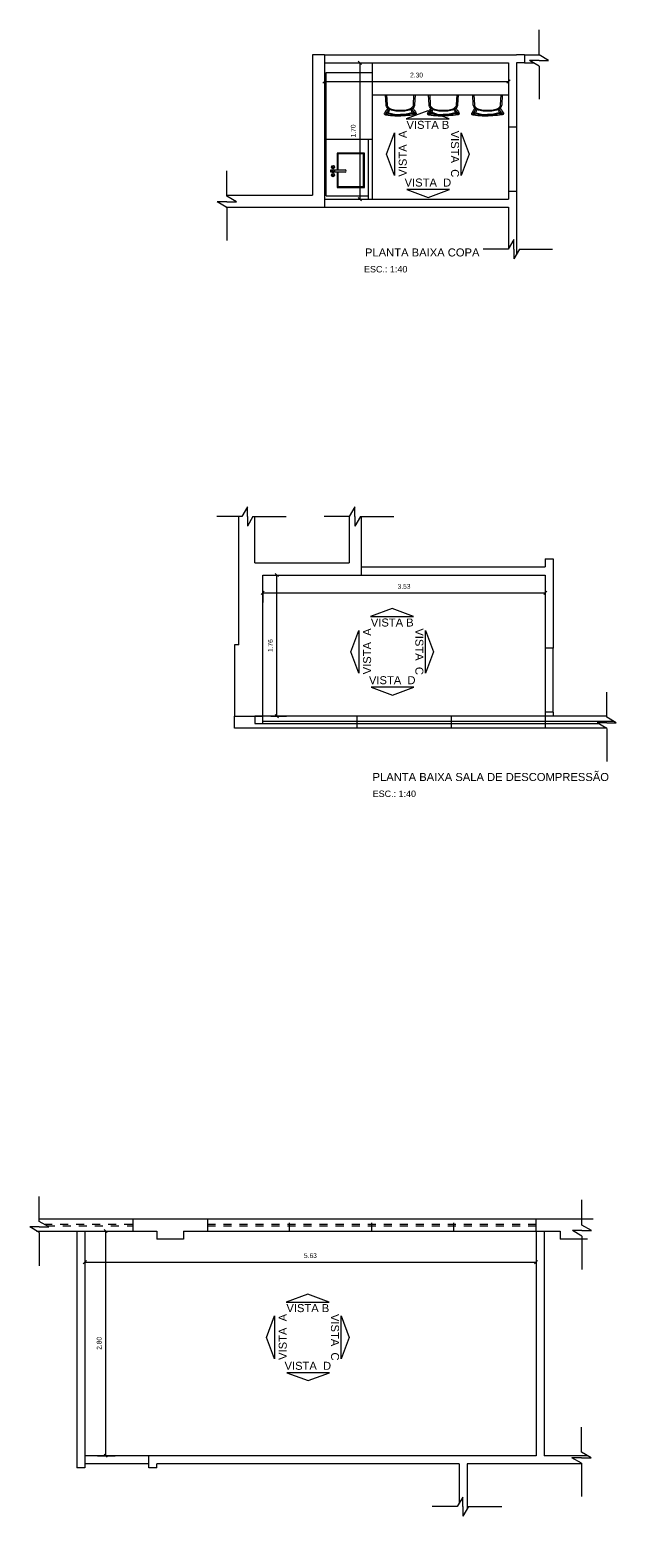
# Model space of a CAD drawing. Header units: millimetres. Extents: x 7034 to 7235, y -465 to -378.
# Drawn here: x 7083.1 to 7090.41, y -438.68 to -420.16 of the extents above; entities that cross this region are included whole.
import ezdxf

# ---------------------------------------------------------------- set-up
doc = ezdxf.new("R2010")
doc.units = ezdxf.units.MM
doc.header["$LTSCALE"] = 0.005
doc.linetypes.add('CONTINUO', pattern=[0])
doc.linetypes.add('DASHED', pattern=[19.05, 12.7, -6.35])
doc.layers.get('0').update_dxf_attribs({"linetype": 'CONTINUO'})
doc.layers.get('DEFPOINTS').update_dxf_attribs({"linetype": 'CONTINUO', "lineweight": 15})
for name, color, linetype in [('- COTAS', 12, 'Continuous'), ('252', 252, 'Continuous'), ('ARQ-PEITORIAL', 4, 'Continuous'), ('ARQ_ALVENARIA', 6, 'Continuous'), ('ARQ_ESQUADRIA', 5, 'Continuous'), ('ARQ_JANELAALTA', 150, 'DASHED'), ('ARQ_MOBILIARIO 1', 8, 'Continuous'), ('ARQ_MOBILIARIO 2', 252, 'Continuous'), ('JANELA', 10, 'Continuous'), ('NN_COTA', 1, 'Continuous'), ('NN_GESSO', 5, 'Continuous')]:
    doc.layers.add(name, color=color, linetype=linetype)
doc.layers.add('TEXTO', color=7, linetype='Continuous', lineweight=15)
doc.styles.add('ARQ', font='arial.ttf', dxfattribs={"width": 0.9})
doc.styles.add('R80-20', font='simplex.shx', dxfattribs={"height": 0.04})
doc.styles.get("Standard").update_dxf_attribs({"font": 'arial.ttf'})
doc.dimstyles.new('1-40', dxfattribs={"dimtxt": 0.06, "dimasz": 0.04, "dimexe": 0.1195, "dimexo": 0.1, "dimgap": 0.05, "dimtad": 1, "dimzin": 0, "dimdsep": 46, "dimtxsty": 'ARQ', "dimblk": 'OBLIQUE', "dimcen": 0.09, "dimclrd": 1, "dimclre": 1, "dimclrt": 7, "dimadec": 0, "dimazin": 0, "dimtm": 1e-09, "dimtfac": 1, "dimtofl": 0, "dimtmove": 0, "dimatfit": 3, "dimfxl": 0.1, "dimfxlon": 1, "dimtolj": 1, "dimtzin": 0, "dimlwd": -1, "dimlwe": -1, "dimarcsym": 0})

# ---------------------------------------------------------------- blocks, each defined once
blk = doc.blocks.new('seta')
at = {"layer": 'NN_COTA', "transparency": 33554549}
h = blk.add_hatch(dxfattribs=at)
h.set_pattern_fill('ANGLE', color=256)
h.set_pattern_definition([(0, (-0.006, 0.008), (0, 6.985), [5.08, -1.905]), (90, (-0.006, 0.008), (-6.985, 4e-16), [5.08, -1.905])])
h.paths.add_polyline_path([(17.271, -37.747), (17.539, -37.846), (17.806, -37.747)])
at = {"layer": 'NN_COTA'}
blk.add_lwpolyline([(17.271, -37.747), (17.806, -37.747), (17.539, -37.846), (17.271, -37.747)], dxfattribs=at)
blk = doc.blocks.new('_OBLIQUE')
at = {"color": 0, "linetype": 'ByBlock'}
blk.add_line((-0.5, -0.5), (0.5, 0.5), dxfattribs=at)
blk = doc.blocks.new('*D114')
at = {"layer": '- COTAS', "color": 1, "transparency": 16777216}
for p, q in [((7083.943, -435.126), (7084.162, -435.126)), ((7084.043, -437.926), (7084.043, -435.126)), ((7083.943, -437.926), (7084.162, -437.926))]:
    blk.add_line(p, q, dxfattribs=at)
at = {"layer": 'DEFPOINTS', "color": 0, "transparency": 16777216}
for p in [(7083.782, -435.126), (7084.043, -435.126), (7083.782, -437.926)]:
    blk.add_point(p, dxfattribs=at)
at = {"layer": '- COTAS', "color": 1, "transparency": 16777216, "xscale": 0.04, "yscale": 0.04, "zscale": 0.04}
for p, rotation in [((7084.043, -435.126), 90), ((7084.043, -437.926), 270)]:
    blk.add_blockref('_OBLIQUE', p, dxfattribs=dict(at, rotation=rotation))
at = {"layer": '- COTAS', "color": 7, "transparency": 16777216, "insert": (7083.962, -436.526), "char_height": 0.06, "attachment_point": 5, "rotation": 90, "style": 'ARQ'}
blk.add_mtext('\\A1;2.80', dxfattribs=at)
blk = doc.blocks.new('*D115')
at = {"layer": '- COTAS', "color": 1, "transparency": 16777216}
for p, q in [((7083.782, -435.514), (7083.782, -435.633)), ((7083.782, -435.514), (7089.412, -435.514)), ((7089.412, -435.514), (7089.412, -435.633))]:
    blk.add_line(p, q, dxfattribs=at)
at = {"layer": 'DEFPOINTS', "color": 0, "transparency": 16777216}
for p in [(7083.782, -435.514), (7089.412, -435.514), (7089.412, -435.514)]:
    blk.add_point(p, dxfattribs=at)
at = {"layer": '- COTAS', "color": 1, "transparency": 16777216, "xscale": 0.04, "yscale": 0.04, "zscale": 0.04, "rotation": 180}
blk.add_blockref('_OBLIQUE', (7083.782, -435.514), dxfattribs=at)
at = {"layer": '- COTAS', "color": 1, "transparency": 16777216, "xscale": 0.04, "yscale": 0.04, "zscale": 0.04}
blk.add_blockref('_OBLIQUE', (7089.412, -435.514), dxfattribs=at)
at = {"layer": '- COTAS', "color": 7, "transparency": 16777216, "insert": (7086.597, -435.433), "char_height": 0.06, "attachment_point": 5, "style": 'ARQ'}
blk.add_mtext('\\A1;5.63', dxfattribs=at)
blk = doc.blocks.new('*D122')
at = {"layer": '- COTAS', "color": 1, "transparency": 16777216}
for p, q in [((7086.102, -426.951), (7086.298, -426.951)), ((7086.179, -428.711), (7086.179, -426.951)), ((7086.102, -428.711), (7086.298, -428.711))]:
    blk.add_line(p, q, dxfattribs=at)
at = {"layer": 'DEFPOINTS', "color": 0, "transparency": 16777216}
for p in [(7086.002, -426.951), (7086.179, -426.951), (7086.002, -428.711)]:
    blk.add_point(p, dxfattribs=at)
at = {"layer": '- COTAS', "color": 1, "transparency": 16777216, "xscale": 0.04, "yscale": 0.04, "zscale": 0.04}
for p, rotation in [((7086.179, -426.951), 90), ((7086.179, -428.711), 270)]:
    blk.add_blockref('_OBLIQUE', p, dxfattribs=dict(at, rotation=rotation))
at = {"layer": '- COTAS', "color": 7, "transparency": 16777216, "insert": (7086.098, -427.831), "char_height": 0.06, "attachment_point": 5, "rotation": 90, "style": 'ARQ'}
blk.add_mtext('\\A1;1.76', dxfattribs=at)
blk = doc.blocks.new('*D123')
at = {"layer": '- COTAS', "color": 1, "transparency": 16777216}
for p, q in [((7086.002, -427.173), (7086.002, -427.293)), ((7086.002, -427.173), (7089.527, -427.173)), ((7089.527, -427.173), (7089.527, -427.293))]:
    blk.add_line(p, q, dxfattribs=at)
at = {"layer": 'DEFPOINTS', "color": 0, "transparency": 16777216}
for p in [(7086.002, -427.173), (7089.527, -427.173), (7089.527, -427.173)]:
    blk.add_point(p, dxfattribs=at)
at = {"layer": '- COTAS', "color": 1, "transparency": 16777216, "xscale": 0.04, "yscale": 0.04, "zscale": 0.04, "rotation": 180}
blk.add_blockref('_OBLIQUE', (7086.002, -427.173), dxfattribs=at)
at = {"layer": '- COTAS', "color": 1, "transparency": 16777216, "xscale": 0.04, "yscale": 0.04, "zscale": 0.04}
blk.add_blockref('_OBLIQUE', (7089.527, -427.173), dxfattribs=at)
at = {"layer": '- COTAS', "color": 7, "transparency": 16777216, "insert": (7087.765, -427.093), "char_height": 0.06, "attachment_point": 5, "style": 'ARQ'}
blk.add_mtext('\\A1;3.53', dxfattribs=at)
blk = doc.blocks.new('*D126')
at = {"layer": '- COTAS', "color": 1, "transparency": 16777216}
for p, q in [((7086.773, -420.735), (7086.773, -420.921)), ((7086.773, -420.801), (7089.068, -420.801)), ((7089.068, -420.735), (7089.068, -420.921))]:
    blk.add_line(p, q, dxfattribs=at)
at = {"layer": 'DEFPOINTS', "color": 0, "transparency": 16777216}
for p in [(7086.773, -420.635), (7089.068, -420.635), (7089.068, -420.801)]:
    blk.add_point(p, dxfattribs=at)
at = {"layer": '- COTAS', "color": 1, "transparency": 16777216, "xscale": 0.04, "yscale": 0.04, "zscale": 0.04, "rotation": 180}
blk.add_blockref('_OBLIQUE', (7086.773, -420.801), dxfattribs=at)
at = {"layer": '- COTAS', "color": 1, "transparency": 16777216, "xscale": 0.04, "yscale": 0.04, "zscale": 0.04}
blk.add_blockref('_OBLIQUE', (7089.068, -420.801), dxfattribs=at)
at = {"layer": '- COTAS', "color": 7, "transparency": 16777216, "insert": (7087.921, -420.721), "char_height": 0.06, "attachment_point": 5, "style": 'ARQ'}
blk.add_mtext('\\A1;2.30', dxfattribs=at)
blk = doc.blocks.new('*D127')
at = {"layer": '- COTAS', "color": 1, "transparency": 16777216}
for p, q in [((7087.213, -420.567), (7087.332, -420.567)), ((7087.213, -420.567), (7087.213, -422.267)), ((7087.213, -422.267), (7087.332, -422.267))]:
    blk.add_line(p, q, dxfattribs=at)
at = {"layer": 'DEFPOINTS', "color": 0, "transparency": 16777216}
for p in [(7087.184, -420.567), (7087.184, -422.267), (7087.213, -422.267)]:
    blk.add_point(p, dxfattribs=at)
at = {"layer": '- COTAS', "color": 1, "transparency": 16777216, "xscale": 0.04, "yscale": 0.04, "zscale": 0.04}
for p, rotation in [((7087.213, -420.567), 90), ((7087.213, -422.267), 270)]:
    blk.add_blockref('_OBLIQUE', p, dxfattribs=dict(at, rotation=rotation))
at = {"layer": '- COTAS', "color": 7, "transparency": 16777216, "insert": (7087.132, -421.417), "char_height": 0.06, "attachment_point": 5, "rotation": 90, "style": 'ARQ'}
blk.add_mtext('\\A1;1.70', dxfattribs=at)

msp = doc.modelspace()

# ---------------------------------------------------------------- linework, layer by layer
at = {"layer": '252'}
for p, q in [((7089.268, -420.467), (7089.449, -420.467)), ((7089.268, -420.567), (7089.379, -420.567)), ((7089.068, -421.367), (7089.068, -422.167)), ((7089.168, -421.367), (7089.168, -422.167)), ((7089.527, -427.861), (7089.527, -428.661)), ((7089.627, -428.661), (7089.627, -427.861)), ((7084.582, -437.926), (7083.782, -437.926)), ((7084.582, -438.026), (7083.782, -438.026))]:
    msp.add_line(p, q, dxfattribs=at)
at = {"layer": 'ARQ-PEITORIAL'}
for p, q in [((7089.449, -420.469), (7089.449, -420.156)), ((7086.773, -420.467), (7089.168, -420.467)), ((7089.268, -420.467), (7089.268, -420.567)), ((7089.569, -420.538), (7089.449, -420.469)), ((7086.773, -420.567), (7089.068, -420.567)), ((7089.068, -420.567), (7089.068, -421.367)), ((7089.168, -420.567), (7089.168, -421.367)), ((7089.268, -420.567), (7089.168, -420.567)), ((7089.449, -420.538), (7089.329, -420.538)), ((7089.449, -420.608), (7089.329, -420.538)), ((7089.449, -420.538), (7089.569, -420.538)), ((7089.449, -420.608), (7089.449, -421.022)), ((7089.068, -421.367), (7089.168, -421.367)), ((7085.553, -422.23), (7085.553, -421.916)), ((7089.068, -422.167), (7089.068, -422.267)), ((7085.553, -422.299), (7085.433, -422.299)), ((7085.553, -422.369), (7085.433, -422.299)), ((7085.673, -422.299), (7085.553, -422.23)), ((7085.553, -422.299), (7085.673, -422.299)), ((7085.553, -422.369), (7085.553, -422.783)), ((7086.773, -422.267), (7089.068, -422.267)), ((7086.773, -422.367), (7089.068, -422.367)), ((7089.068, -422.367), (7089.068, -422.886)), ((7089.065, -422.891), (7088.752, -422.891)), ((7089.135, -422.771), (7089.065, -422.891)), ((7089.135, -422.891), (7089.135, -422.771)), ((7089.135, -422.891), (7089.135, -423.011)), ((7089.204, -422.891), (7089.135, -423.011)), ((7089.204, -422.891), (7089.619, -422.891)), ((7085.741, -426.222), (7085.428, -426.222)), ((7085.811, -426.102), (7085.741, -426.222)), ((7085.811, -426.222), (7085.811, -426.102)), ((7085.811, -426.222), (7085.811, -426.342)), ((7085.88, -426.222), (7085.811, -426.342)), ((7085.88, -426.222), (7086.295, -426.222)), ((7087.082, -426.222), (7086.769, -426.222)), ((7087.152, -426.102), (7087.082, -426.222)), ((7087.152, -426.222), (7087.152, -426.102)), ((7087.152, -426.222), (7087.152, -426.342)), ((7087.221, -426.222), (7087.152, -426.342)), ((7087.221, -426.222), (7087.636, -426.222)), ((7089.527, -426.751), (7089.527, -426.851)), ((7087.232, -426.851), (7089.527, -426.851)), ((7087.232, -426.951), (7089.527, -426.951)), ((7089.527, -426.951), (7089.527, -427.861)), ((7089.627, -427.861), (7089.527, -427.861)), ((7090.293, -428.724), (7090.293, -428.41)), ((7089.627, -428.661), (7089.527, -428.661)), ((7089.527, -428.661), (7089.527, -428.711)), ((7089.627, -428.661), (7089.627, -428.711)), ((7089.527, -428.711), (7089.527, -428.711)), ((7090.293, -428.793), (7090.173, -428.793)), ((7090.293, -428.862), (7090.173, -428.793)), ((7090.413, -428.793), (7090.293, -428.724)), ((7090.293, -428.793), (7090.413, -428.793)), ((7090.293, -428.862), (7090.293, -429.277)), ((7083.215, -435.007), (7083.215, -434.694)), ((7089.985, -435.052), (7089.985, -434.739)), ((7083.215, -435.076), (7083.095, -435.076)), ((7083.215, -435.146), (7083.095, -435.076)), ((7083.335, -435.076), (7083.215, -435.007)), ((7083.215, -435.076), (7083.335, -435.076)), ((7083.215, -435.146), (7083.215, -435.56)), ((7083.682, -435.126), (7083.682, -438.076)), ((7083.782, -435.126), (7083.782, -438.076)), ((7089.412, -435.126), (7089.412, -437.926)), ((7089.512, -435.126), (7089.512, -437.926)), ((7089.985, -435.121), (7089.865, -435.121)), ((7089.985, -435.191), (7089.865, -435.121)), ((7090.105, -435.121), (7089.985, -435.052)), ((7089.985, -435.121), (7090.105, -435.121)), ((7089.985, -435.191), (7089.985, -435.606)), ((7089.98, -437.882), (7089.98, -437.569)), ((7089.412, -437.926), (7084.582, -437.926)), ((7084.582, -438.076), (7084.582, -437.926)), ((7090.056, -437.926), (7089.512, -437.926)), ((7090.1, -437.952), (7089.98, -437.882)), ((7083.782, -438.076), (7083.682, -438.076)), ((7084.682, -438.076), (7084.582, -438.076)), ((7088.452, -438.026), (7084.682, -438.026)), ((7084.682, -438.076), (7084.682, -438.026)), ((7088.452, -438.026), (7088.452, -438.521)), ((7088.552, -438.026), (7088.552, -438.588)), ((7089.98, -438.026), (7088.552, -438.026)), ((7089.98, -437.952), (7089.86, -437.952)), ((7089.98, -438.021), (7089.86, -437.952)), ((7089.98, -437.952), (7090.1, -437.952)), ((7089.98, -438.021), (7089.98, -438.436)), ((7088.499, -438.441), (7088.429, -438.561)), ((7088.499, -438.561), (7088.499, -438.441)), ((7088.429, -438.561), (7088.116, -438.561)), ((7088.499, -438.561), (7088.499, -438.681)), ((7088.568, -438.561), (7088.499, -438.681)), ((7088.568, -438.561), (7088.983, -438.561))]:
    msp.add_line(p, q, dxfattribs=at)
for points in [[(7089.268, -420.467), (7089.168, -420.467)], [(7089.068, -422.167), (7089.168, -422.167), (7089.168, -422.417), (7089.168, -422.953)], [(7089.527, -426.751), (7089.627, -426.751), (7089.627, -427.001), (7089.627, -427.861)]]:
    msp.add_lwpolyline(points, dxfattribs=at)
at = {"layer": 'ARQ_ALVENARIA'}
for p, q in [((7086.623, -420.467), (7086.623, -422.217)), ((7086.773, -420.467), (7086.623, -420.467)), ((7086.773, -420.467), (7086.623, -420.467)), ((7086.773, -420.467), (7086.773, -422.367)), ((7085.543, -422.367), (7086.773, -422.367)), ((7085.553, -422.217), (7086.623, -422.217)), ((7085.702, -427.821), (7085.702, -426.222)), ((7085.902, -426.801), (7085.902, -426.222)), ((7087.082, -426.222), (7087.082, -426.801)), ((7087.232, -426.222), (7087.232, -426.951)), ((7085.902, -426.801), (7087.082, -426.801)), ((7086.002, -426.951), (7087.232, -426.951)), ((7083.215, -434.976), (7090.124, -434.976)), ((7084.382, -434.976), (7084.382, -435.126)), ((7085.312, -434.976), (7085.312, -435.126)), ((7089.412, -435.126), (7089.412, -434.976)), ((7083.182, -435.126), (7084.682, -435.126)), ((7084.682, -435.126), (7084.682, -435.226)), ((7085.012, -435.126), (7085.312, -435.126)), ((7085.012, -435.126), (7085.012, -435.226)), ((7085.312, -435.126), (7089.412, -435.126)), ((7089.412, -435.126), (7089.712, -435.126)), ((7089.712, -435.126), (7089.712, -435.226)), ((7085.012, -435.226), (7084.682, -435.226)), ((7090.052, -435.226), (7089.712, -435.226))]:
    msp.add_line(p, q, dxfattribs=at)
msp.add_lwpolyline([(7085.702, -427.821), (7085.652, -427.821), (7085.652, -428.711), (7086.002, -428.711), (7086.002, -426.951), (7086.002, -426.951)], dxfattribs=at)
at = {"layer": 'ARQ_ESQUADRIA'}
for p, q in [((7086.002, -428.771), (7090.374, -428.771)), ((7086.002, -428.801), (7090.186, -428.801)), ((7087.177, -428.711), (7087.177, -428.861)), ((7088.352, -428.711), (7088.352, -428.861)), ((7089.527, -428.711), (7089.527, -428.861))]:
    msp.add_line(p, q, dxfattribs=at)
msp.add_lwpolyline([(7085.902, -428.711), (7085.902, -428.801), (7086.002, -428.801), (7086.002, -428.711)], close=True, dxfattribs=at)
at = {"layer": 'ARQ_JANELAALTA', "ltscale": 0.5}
for p, q in [((7086.337, -435.126), (7086.337, -434.976)), ((7087.362, -435.126), (7087.362, -434.976)), ((7088.387, -435.126), (7088.387, -434.976)), ((7083.274, -435.041), (7084.382, -435.041)), ((7083.309, -435.061), (7084.382, -435.061)), ((7085.312, -435.041), (7089.412, -435.041)), ((7085.312, -435.061), (7089.412, -435.061))]:
    msp.add_line(p, q, dxfattribs=at)
for p in [(7086.337, -435.126), (7087.362, -435.126), (7088.387, -435.126)]:
    msp.add_point(p, dxfattribs=at)
at = {"layer": 'ARQ_MOBILIARIO 1', "linetype": 'Continuous'}
for p, q in [((7086.793, -422.227), (7086.793, -420.687)), ((7086.793, -420.687), (7087.373, -420.687)), ((7087.373, -422.267), (7087.373, -420.567)), ((7087.373, -420.967), (7089.068, -420.967)), ((7086.793, -421.52), (7087.373, -421.52)), ((7087.323, -422.267), (7087.323, -421.52))]:
    msp.add_line(p, q, dxfattribs=at)
msp.add_lwpolyline([(7086.793, -422.227), (7087.323, -422.227)], dxfattribs=at)
at = {"layer": 'ARQ_MOBILIARIO 2'}
for p, q in [((7087.541, -421.091), (7087.535, -420.967)), ((7087.548, -420.967), (7087.555, -421.09)), ((7087.882, -421.09), (7087.889, -420.967)), ((7087.902, -420.967), (7087.896, -421.091)), ((7088.078, -421.091), (7088.071, -420.967)), ((7088.085, -420.967), (7088.091, -421.09)), ((7088.419, -421.09), (7088.426, -420.967)), ((7088.439, -420.967), (7088.432, -421.091)), ((7088.629, -421.091), (7088.622, -420.967)), ((7088.636, -420.967), (7088.643, -421.09)), ((7088.97, -421.09), (7088.977, -420.967)), ((7088.99, -420.967), (7088.984, -421.091)), ((7087.52, -421.196), (7087.519, -421.198)), ((7087.519, -421.201), (7087.519, -421.198)), ((7087.519, -421.201), (7087.519, -421.204)), ((7087.519, -421.204), (7087.52, -421.207)), ((7087.52, -421.196), (7087.521, -421.194)), ((7087.52, -421.207), (7087.524, -421.211)), ((7087.53, -421.18), (7087.521, -421.194)), ((7087.524, -421.211), (7087.529, -421.214)), ((7087.529, -421.214), (7087.535, -421.216)), ((7087.538, -421.167), (7087.53, -421.18)), ((7087.534, -421.197), (7087.536, -421.199)), ((7087.535, -421.216), (7087.541, -421.218)), ((7087.536, -421.199), (7087.537, -421.2)), ((7087.537, -421.2), (7087.541, -421.201)), ((7087.545, -421.157), (7087.538, -421.167)), ((7087.546, -421.189), (7087.538, -421.2)), ((7087.543, -421.102), (7087.541, -421.091)), ((7087.541, -421.201), (7087.545, -421.202)), ((7087.541, -421.218), (7087.568, -421.221)), ((7087.548, -421.114), (7087.543, -421.102)), ((7087.557, -421.139), (7087.545, -421.157)), ((7087.545, -421.202), (7087.571, -421.205)), ((7087.555, -421.177), (7087.546, -421.189)), ((7087.554, -421.124), (7087.548, -421.114)), ((7087.551, -421.185), (7087.55, -421.191)), ((7087.551, -421.193), (7087.55, -421.191)), ((7087.557, -421.176), (7087.551, -421.185)), ((7087.551, -421.193), (7087.552, -421.196)), ((7087.552, -421.196), (7087.555, -421.2)), ((7087.563, -421.133), (7087.554, -421.124)), ((7087.555, -421.09), (7087.556, -421.1)), ((7087.558, -421.173), (7087.555, -421.177)), ((7087.555, -421.2), (7087.56, -421.204)), ((7087.556, -421.1), (7087.56, -421.11)), ((7087.557, -421.139), (7087.567, -421.137)), ((7087.561, -421.168), (7087.557, -421.176)), ((7087.56, -421.11), (7087.566, -421.118)), ((7087.56, -421.204), (7087.561, -421.204)), ((7087.564, -421.162), (7087.561, -421.168)), ((7087.573, -421.141), (7087.563, -421.133)), ((7087.565, -421.161), (7087.564, -421.162)), ((7087.565, -421.161), (7087.567, -421.157)), ((7087.566, -421.118), (7087.573, -421.126)), ((7087.567, -421.137), (7087.574, -421.143)), ((7087.567, -421.157), (7087.577, -421.153)), ((7087.567, -421.187), (7087.568, -421.189)), ((7087.568, -421.156), (7087.572, -421.151)), ((7087.573, -421.183), (7087.568, -421.19)), ((7087.568, -421.189), (7087.568, -421.189)), ((7087.568, -421.189), (7087.569, -421.19)), ((7087.568, -421.221), (7087.596, -421.224)), ((7087.569, -421.19), (7087.572, -421.191)), ((7087.571, -421.205), (7087.598, -421.208)), ((7087.574, -421.143), (7087.572, -421.151)), ((7087.572, -421.191), (7087.576, -421.193)), ((7087.573, -421.126), (7087.582, -421.132)), ((7087.589, -421.149), (7087.573, -421.141)), ((7087.577, -421.175), (7087.573, -421.183)), ((7087.576, -421.193), (7087.609, -421.2)), ((7087.577, -421.153), (7087.584, -421.161)), ((7087.58, -421.168), (7087.577, -421.175)), ((7087.584, -421.161), (7087.58, -421.168)), ((7087.582, -421.132), (7087.598, -421.14)), ((7087.607, -421.157), (7087.589, -421.149)), ((7087.596, -421.224), (7087.624, -421.226)), ((7087.598, -421.14), (7087.614, -421.146)), ((7087.598, -421.208), (7087.626, -421.211)), ((7087.625, -421.162), (7087.607, -421.157)), ((7087.609, -421.2), (7087.645, -421.206)), ((7087.614, -421.146), (7087.63, -421.151)), ((7087.624, -421.226), (7087.652, -421.228)), ((7087.644, -421.167), (7087.625, -421.162)), ((7087.626, -421.211), (7087.653, -421.213)), ((7087.63, -421.151), (7087.647, -421.155)), ((7087.663, -421.169), (7087.644, -421.167)), ((7087.645, -421.206), (7087.681, -421.21)), ((7087.647, -421.155), (7087.665, -421.157)), ((7087.652, -421.228), (7087.681, -421.229)), ((7087.653, -421.213), (7087.681, -421.214)), ((7087.682, -421.17), (7087.663, -421.169)), ((7087.665, -421.157), (7087.682, -421.158)), ((7087.681, -421.21), (7087.719, -421.211)), ((7087.681, -421.214), (7087.71, -421.214)), ((7087.681, -421.229), (7087.71, -421.23)), ((7087.682, -421.158), (7087.755, -421.158)), ((7087.755, -421.17), (7087.682, -421.17)), ((7087.71, -421.214), (7087.727, -421.214)), ((7087.71, -421.23), (7087.727, -421.23)), ((7087.756, -421.21), (7087.719, -421.211)), ((7087.756, -421.214), (7087.727, -421.214)), ((7087.756, -421.229), (7087.727, -421.23)), ((7087.755, -421.158), (7087.772, -421.157)), ((7087.774, -421.169), (7087.755, -421.17)), ((7087.792, -421.206), (7087.756, -421.21)), ((7087.784, -421.213), (7087.756, -421.214)), ((7087.785, -421.228), (7087.756, -421.229)), ((7087.772, -421.157), (7087.79, -421.155)), ((7087.793, -421.167), (7087.774, -421.169)), ((7087.812, -421.211), (7087.784, -421.213)), ((7087.813, -421.226), (7087.785, -421.228)), ((7087.79, -421.155), (7087.807, -421.151)), ((7087.828, -421.2), (7087.792, -421.206)), ((7087.812, -421.162), (7087.793, -421.167)), ((7087.807, -421.151), (7087.823, -421.146)), ((7087.83, -421.157), (7087.812, -421.162)), ((7087.839, -421.208), (7087.812, -421.211)), ((7087.841, -421.224), (7087.813, -421.226)), ((7087.823, -421.146), (7087.839, -421.14)), ((7087.861, -421.193), (7087.828, -421.2)), ((7087.848, -421.149), (7087.83, -421.157)), ((7087.839, -421.14), (7087.855, -421.132)), ((7087.866, -421.205), (7087.839, -421.208)), ((7087.869, -421.221), (7087.841, -421.224)), ((7087.848, -421.149), (7087.874, -421.137)), ((7087.853, -421.161), (7087.86, -421.153)), ((7087.853, -421.161), (7087.857, -421.168)), ((7087.855, -421.132), (7087.864, -421.126)), ((7087.857, -421.168), (7087.86, -421.175)), ((7087.86, -421.153), (7087.87, -421.157)), ((7087.86, -421.175), (7087.865, -421.183)), ((7087.865, -421.191), (7087.861, -421.193)), ((7087.864, -421.126), (7087.871, -421.118)), ((7087.865, -421.143), (7087.872, -421.138)), ((7087.865, -421.152), (7087.865, -421.143)), ((7087.869, -421.156), (7087.865, -421.152)), ((7087.865, -421.183), (7087.869, -421.19)), ((7087.868, -421.19), (7087.865, -421.191)), ((7087.892, -421.202), (7087.866, -421.205)), ((7087.869, -421.189), (7087.868, -421.19)), ((7087.87, -421.187), (7087.869, -421.189)), ((7087.869, -421.189), (7087.869, -421.189)), ((7087.896, -421.218), (7087.869, -421.221)), ((7087.872, -421.161), (7087.87, -421.157)), ((7087.871, -421.118), (7087.877, -421.11)), ((7087.872, -421.138), (7087.881, -421.141)), ((7087.872, -421.161), (7087.873, -421.162)), ((7087.873, -421.162), (7087.876, -421.168)), ((7087.883, -421.124), (7087.874, -421.137)), ((7087.876, -421.168), (7087.88, -421.176)), ((7087.877, -421.204), (7087.876, -421.204)), ((7087.877, -421.11), (7087.881, -421.1)), ((7087.882, -421.2), (7087.877, -421.204)), ((7087.879, -421.173), (7087.882, -421.177)), ((7087.88, -421.176), (7087.886, -421.185)), ((7087.881, -421.1), (7087.882, -421.09)), ((7087.881, -421.141), (7087.892, -421.157)), ((7087.882, -421.177), (7087.891, -421.189)), ((7087.885, -421.196), (7087.882, -421.2)), ((7087.89, -421.114), (7087.883, -421.124)), ((7087.886, -421.193), (7087.885, -421.196)), ((7087.886, -421.185), (7087.887, -421.191)), ((7087.886, -421.193), (7087.887, -421.191)), ((7087.894, -421.102), (7087.89, -421.114)), ((7087.891, -421.189), (7087.899, -421.2)), ((7087.892, -421.157), (7087.899, -421.167)), ((7087.896, -421.201), (7087.892, -421.202)), ((7087.896, -421.091), (7087.894, -421.102)), ((7087.9, -421.2), (7087.896, -421.201)), ((7087.903, -421.216), (7087.896, -421.218)), ((7087.899, -421.167), (7087.907, -421.18)), ((7087.901, -421.199), (7087.9, -421.2)), ((7087.903, -421.197), (7087.901, -421.199)), ((7087.908, -421.214), (7087.903, -421.216)), ((7087.907, -421.18), (7087.916, -421.194)), ((7087.913, -421.211), (7087.908, -421.214)), ((7087.917, -421.207), (7087.913, -421.211)), ((7087.917, -421.196), (7087.916, -421.194)), ((7087.917, -421.196), (7087.918, -421.198)), ((7087.917, -421.207), (7087.918, -421.204)), ((7087.919, -421.201), (7087.918, -421.198)), ((7087.919, -421.201), (7087.918, -421.204)), ((7088.055, -421.201), (7088.056, -421.198)), ((7088.055, -421.201), (7088.056, -421.204)), ((7088.057, -421.196), (7088.056, -421.198)), ((7088.056, -421.204), (7088.057, -421.207)), ((7088.057, -421.196), (7088.058, -421.194)), ((7088.057, -421.207), (7088.061, -421.211)), ((7088.067, -421.18), (7088.058, -421.194)), ((7088.061, -421.211), (7088.066, -421.214)), ((7088.066, -421.214), (7088.071, -421.216)), ((7088.075, -421.167), (7088.067, -421.18)), ((7088.07, -421.197), (7088.073, -421.199)), ((7088.071, -421.216), (7088.078, -421.218)), ((7088.073, -421.199), (7088.074, -421.2)), ((7088.083, -421.189), (7088.074, -421.2)), ((7088.074, -421.2), (7088.077, -421.201)), ((7088.081, -421.157), (7088.075, -421.167)), ((7088.077, -421.201), (7088.081, -421.202)), ((7088.08, -421.102), (7088.078, -421.091)), ((7088.078, -421.218), (7088.105, -421.221)), ((7088.084, -421.114), (7088.08, -421.102)), ((7088.094, -421.139), (7088.081, -421.157)), ((7088.081, -421.202), (7088.107, -421.205)), ((7088.092, -421.177), (7088.083, -421.189)), ((7088.091, -421.124), (7088.084, -421.114)), ((7088.088, -421.185), (7088.087, -421.191)), ((7088.088, -421.193), (7088.087, -421.191)), ((7088.093, -421.176), (7088.088, -421.185)), ((7088.088, -421.193), (7088.089, -421.196)), ((7088.089, -421.196), (7088.092, -421.2)), ((7088.091, -421.09), (7088.093, -421.1)), ((7088.099, -421.133), (7088.091, -421.124)), ((7088.095, -421.173), (7088.092, -421.177)), ((7088.092, -421.2), (7088.097, -421.204)), ((7088.093, -421.1), (7088.097, -421.11)), ((7088.098, -421.168), (7088.093, -421.176)), ((7088.094, -421.139), (7088.103, -421.137)), ((7088.097, -421.11), (7088.103, -421.118)), ((7088.097, -421.204), (7088.098, -421.204)), ((7088.101, -421.162), (7088.098, -421.168)), ((7088.11, -421.141), (7088.099, -421.133)), ((7088.101, -421.161), (7088.104, -421.157)), ((7088.101, -421.161), (7088.101, -421.162)), ((7088.103, -421.118), (7088.11, -421.126)), ((7088.103, -421.137), (7088.11, -421.143)), ((7088.104, -421.157), (7088.114, -421.153)), ((7088.104, -421.187), (7088.104, -421.189)), ((7088.104, -421.189), (7088.105, -421.189)), ((7088.105, -421.156), (7088.109, -421.151)), ((7088.109, -421.183), (7088.105, -421.19)), ((7088.105, -421.189), (7088.106, -421.19)), ((7088.105, -421.221), (7088.133, -421.224)), ((7088.106, -421.19), (7088.109, -421.191)), ((7088.107, -421.205), (7088.135, -421.208)), ((7088.11, -421.143), (7088.109, -421.151)), ((7088.114, -421.175), (7088.109, -421.183)), ((7088.109, -421.191), (7088.113, -421.193)), ((7088.11, -421.126), (7088.119, -421.132)), ((7088.126, -421.149), (7088.11, -421.141)), ((7088.113, -421.193), (7088.146, -421.2)), ((7088.114, -421.153), (7088.12, -421.161)), ((7088.117, -421.168), (7088.114, -421.175)), ((7088.12, -421.161), (7088.117, -421.168)), ((7088.119, -421.132), (7088.134, -421.14)), ((7088.144, -421.157), (7088.126, -421.149)), ((7088.133, -421.224), (7088.161, -421.226)), ((7088.134, -421.14), (7088.15, -421.146)), ((7088.135, -421.208), (7088.162, -421.211)), ((7088.162, -421.162), (7088.144, -421.157)), ((7088.146, -421.2), (7088.182, -421.206)), ((7088.15, -421.146), (7088.167, -421.151)), ((7088.161, -421.226), (7088.189, -421.228)), ((7088.181, -421.167), (7088.162, -421.162)), ((7088.162, -421.211), (7088.19, -421.213)), ((7088.167, -421.151), (7088.184, -421.155)), ((7088.2, -421.169), (7088.181, -421.167)), ((7088.182, -421.206), (7088.218, -421.21)), ((7088.184, -421.155), (7088.202, -421.157)), ((7088.189, -421.228), (7088.218, -421.229)), ((7088.19, -421.213), (7088.218, -421.214)), ((7088.219, -421.17), (7088.2, -421.169)), ((7088.202, -421.157), (7088.219, -421.158)), ((7088.218, -421.21), (7088.255, -421.211)), ((7088.218, -421.214), (7088.246, -421.214)), ((7088.218, -421.229), (7088.246, -421.23)), ((7088.219, -421.158), (7088.291, -421.158)), ((7088.291, -421.17), (7088.219, -421.17)), ((7088.246, -421.214), (7088.264, -421.214)), ((7088.246, -421.23), (7088.264, -421.23)), ((7088.292, -421.21), (7088.255, -421.211)), ((7088.292, -421.214), (7088.264, -421.214)), ((7088.293, -421.229), (7088.264, -421.23)), ((7088.291, -421.158), (7088.309, -421.157)), ((7088.311, -421.169), (7088.291, -421.17)), ((7088.329, -421.206), (7088.292, -421.21)), ((7088.32, -421.213), (7088.292, -421.214)), ((7088.321, -421.228), (7088.293, -421.229)), ((7088.309, -421.157), (7088.326, -421.155)), ((7088.33, -421.167), (7088.311, -421.169)), ((7088.348, -421.211), (7088.32, -421.213)), ((7088.35, -421.226), (7088.321, -421.228)), ((7088.326, -421.155), (7088.343, -421.151)), ((7088.364, -421.2), (7088.329, -421.206)), ((7088.349, -421.162), (7088.33, -421.167)), ((7088.343, -421.151), (7088.36, -421.146)), ((7088.376, -421.208), (7088.348, -421.211)), ((7088.367, -421.157), (7088.349, -421.162)), ((7088.378, -421.224), (7088.35, -421.226)), ((7088.36, -421.146), (7088.376, -421.14)), ((7088.398, -421.193), (7088.364, -421.2)), ((7088.384, -421.149), (7088.367, -421.157)), ((7088.376, -421.14), (7088.392, -421.132)), ((7088.403, -421.205), (7088.376, -421.208)), ((7088.405, -421.221), (7088.378, -421.224)), ((7088.384, -421.149), (7088.41, -421.137)), ((7088.39, -421.161), (7088.397, -421.153)), ((7088.39, -421.161), (7088.394, -421.168)), ((7088.392, -421.132), (7088.4, -421.126)), ((7088.394, -421.168), (7088.397, -421.175)), ((7088.397, -421.153), (7088.407, -421.157)), ((7088.397, -421.175), (7088.401, -421.183)), ((7088.402, -421.191), (7088.398, -421.193)), ((7088.4, -421.126), (7088.408, -421.118)), ((7088.401, -421.143), (7088.409, -421.138)), ((7088.402, -421.152), (7088.401, -421.143)), ((7088.401, -421.183), (7088.405, -421.19)), ((7088.406, -421.156), (7088.402, -421.152)), ((7088.404, -421.19), (7088.402, -421.191)), ((7088.429, -421.202), (7088.403, -421.205)), ((7088.406, -421.189), (7088.404, -421.19)), ((7088.433, -421.218), (7088.405, -421.221)), ((7088.407, -421.187), (7088.406, -421.189)), ((7088.406, -421.189), (7088.406, -421.189)), ((7088.409, -421.161), (7088.407, -421.157)), ((7088.408, -421.118), (7088.414, -421.11)), ((7088.409, -421.138), (7088.418, -421.141)), ((7088.409, -421.161), (7088.41, -421.162)), ((7088.42, -421.124), (7088.41, -421.137)), ((7088.41, -421.162), (7088.413, -421.168)), ((7088.413, -421.168), (7088.417, -421.176)), ((7088.414, -421.204), (7088.413, -421.204)), ((7088.414, -421.11), (7088.418, -421.1)), ((7088.419, -421.2), (7088.414, -421.204)), ((7088.416, -421.173), (7088.419, -421.177)), ((7088.417, -421.176), (7088.423, -421.185)), ((7088.418, -421.1), (7088.419, -421.09)), ((7088.418, -421.141), (7088.429, -421.157)), ((7088.419, -421.177), (7088.428, -421.189)), ((7088.422, -421.196), (7088.419, -421.2)), ((7088.426, -421.114), (7088.42, -421.124)), ((7088.423, -421.193), (7088.422, -421.196)), ((7088.423, -421.185), (7088.424, -421.191)), ((7088.423, -421.193), (7088.424, -421.191)), ((7088.431, -421.102), (7088.426, -421.114)), ((7088.428, -421.189), (7088.436, -421.2)), ((7088.429, -421.157), (7088.435, -421.167)), ((7088.433, -421.201), (7088.429, -421.202)), ((7088.432, -421.091), (7088.431, -421.102)), ((7088.436, -421.2), (7088.433, -421.201)), ((7088.439, -421.216), (7088.433, -421.218)), ((7088.435, -421.167), (7088.444, -421.18)), ((7088.438, -421.199), (7088.436, -421.2)), ((7088.44, -421.197), (7088.438, -421.199)), ((7088.445, -421.214), (7088.439, -421.216)), ((7088.444, -421.18), (7088.453, -421.194)), ((7088.449, -421.211), (7088.445, -421.214)), ((7088.453, -421.207), (7088.449, -421.211)), ((7088.454, -421.196), (7088.453, -421.194)), ((7088.453, -421.207), (7088.454, -421.204)), ((7088.454, -421.196), (7088.455, -421.198)), ((7088.455, -421.201), (7088.454, -421.204)), ((7088.455, -421.201), (7088.455, -421.198)), ((7088.606, -421.201), (7088.607, -421.198)), ((7088.606, -421.201), (7088.607, -421.204)), ((7088.608, -421.196), (7088.607, -421.198)), ((7088.607, -421.204), (7088.608, -421.207)), ((7088.608, -421.196), (7088.609, -421.194)), ((7088.608, -421.207), (7088.612, -421.211)), ((7088.618, -421.18), (7088.609, -421.194)), ((7088.612, -421.211), (7088.617, -421.214)), ((7088.617, -421.214), (7088.622, -421.216)), ((7088.626, -421.167), (7088.618, -421.18)), ((7088.622, -421.197), (7088.624, -421.199)), ((7088.622, -421.216), (7088.629, -421.218)), ((7088.624, -421.199), (7088.625, -421.2)), ((7088.634, -421.189), (7088.625, -421.2)), ((7088.625, -421.2), (7088.628, -421.201)), ((7088.633, -421.157), (7088.626, -421.167)), ((7088.628, -421.201), (7088.632, -421.202)), ((7088.631, -421.102), (7088.629, -421.091)), ((7088.629, -421.218), (7088.656, -421.221)), ((7088.635, -421.114), (7088.631, -421.102)), ((7088.632, -421.202), (7088.659, -421.205)), ((7088.645, -421.139), (7088.633, -421.157)), ((7088.643, -421.177), (7088.634, -421.189)), ((7088.642, -421.124), (7088.635, -421.114)), ((7088.639, -421.185), (7088.638, -421.191)), ((7088.639, -421.193), (7088.638, -421.191)), ((7088.645, -421.176), (7088.639, -421.185)), ((7088.639, -421.193), (7088.64, -421.196)), ((7088.64, -421.196), (7088.643, -421.2)), ((7088.651, -421.133), (7088.642, -421.124)), ((7088.643, -421.09), (7088.644, -421.1)), ((7088.646, -421.173), (7088.643, -421.177)), ((7088.643, -421.2), (7088.648, -421.204)), ((7088.644, -421.1), (7088.648, -421.11)), ((7088.645, -421.139), (7088.655, -421.137)), ((7088.649, -421.168), (7088.645, -421.176)), ((7088.648, -421.11), (7088.654, -421.118)), ((7088.648, -421.204), (7088.649, -421.204)), ((7088.652, -421.162), (7088.649, -421.168)), ((7088.661, -421.141), (7088.651, -421.133)), ((7088.652, -421.161), (7088.655, -421.157)), ((7088.652, -421.161), (7088.652, -421.162)), ((7088.654, -421.118), (7088.661, -421.126)), ((7088.655, -421.137), (7088.661, -421.143)), ((7088.655, -421.157), (7088.665, -421.153)), ((7088.655, -421.187), (7088.656, -421.189)), ((7088.656, -421.156), (7088.66, -421.151)), ((7088.66, -421.183), (7088.656, -421.19)), ((7088.656, -421.189), (7088.656, -421.189)), ((7088.656, -421.189), (7088.657, -421.19)), ((7088.656, -421.221), (7088.684, -421.224)), ((7088.657, -421.19), (7088.66, -421.191)), ((7088.659, -421.205), (7088.686, -421.208)), ((7088.661, -421.143), (7088.66, -421.151)), ((7088.665, -421.175), (7088.66, -421.183)), ((7088.66, -421.191), (7088.664, -421.193)), ((7088.661, -421.126), (7088.67, -421.132)), ((7088.677, -421.149), (7088.661, -421.141)), ((7088.664, -421.193), (7088.697, -421.2)), ((7088.665, -421.153), (7088.671, -421.161)), ((7088.668, -421.168), (7088.665, -421.175)), ((7088.671, -421.161), (7088.668, -421.168)), ((7088.67, -421.132), (7088.686, -421.14)), ((7088.695, -421.157), (7088.677, -421.149)), ((7088.684, -421.224), (7088.712, -421.226)), ((7088.686, -421.14), (7088.702, -421.146)), ((7088.686, -421.208), (7088.713, -421.211)), ((7088.713, -421.162), (7088.695, -421.157)), ((7088.697, -421.2), (7088.733, -421.206)), ((7088.702, -421.146), (7088.718, -421.151)), ((7088.712, -421.226), (7088.74, -421.228)), ((7088.732, -421.167), (7088.713, -421.162)), ((7088.713, -421.211), (7088.741, -421.213)), ((7088.718, -421.151), (7088.735, -421.155)), ((7088.751, -421.169), (7088.732, -421.167)), ((7088.733, -421.206), (7088.769, -421.21)), ((7088.735, -421.155), (7088.753, -421.157)), ((7088.74, -421.228), (7088.769, -421.229)), ((7088.741, -421.213), (7088.769, -421.214)), ((7088.77, -421.17), (7088.751, -421.169)), ((7088.753, -421.157), (7088.77, -421.158)), ((7088.769, -421.21), (7088.806, -421.211)), ((7088.769, -421.214), (7088.798, -421.214)), ((7088.769, -421.229), (7088.797, -421.23)), ((7088.77, -421.158), (7088.843, -421.158)), ((7088.843, -421.17), (7088.77, -421.17)), ((7088.797, -421.23), (7088.815, -421.23)), ((7088.798, -421.214), (7088.815, -421.214)), ((7088.844, -421.21), (7088.806, -421.211)), ((7088.843, -421.214), (7088.815, -421.214)), ((7088.844, -421.229), (7088.815, -421.23)), ((7088.843, -421.158), (7088.86, -421.157)), ((7088.862, -421.169), (7088.843, -421.17)), ((7088.872, -421.213), (7088.843, -421.214)), ((7088.88, -421.206), (7088.844, -421.21)), ((7088.873, -421.228), (7088.844, -421.229)), ((7088.86, -421.157), (7088.878, -421.155)), ((7088.881, -421.167), (7088.862, -421.169)), ((7088.899, -421.211), (7088.872, -421.213)), ((7088.901, -421.226), (7088.873, -421.228)), ((7088.878, -421.155), (7088.895, -421.151)), ((7088.916, -421.2), (7088.88, -421.206)), ((7088.9, -421.162), (7088.881, -421.167)), ((7088.895, -421.151), (7088.911, -421.146)), ((7088.927, -421.208), (7088.899, -421.211)), ((7088.918, -421.157), (7088.9, -421.162)), ((7088.929, -421.224), (7088.901, -421.226)), ((7088.911, -421.146), (7088.927, -421.14)), ((7088.949, -421.193), (7088.916, -421.2)), ((7088.935, -421.149), (7088.918, -421.157)), ((7088.927, -421.14), (7088.943, -421.132)), ((7088.954, -421.205), (7088.927, -421.208)), ((7088.957, -421.221), (7088.929, -421.224)), ((7088.935, -421.149), (7088.961, -421.137)), ((7088.941, -421.161), (7088.948, -421.153)), ((7088.941, -421.161), (7088.945, -421.168)), ((7088.943, -421.132), (7088.952, -421.126)), ((7088.945, -421.168), (7088.948, -421.175)), ((7088.948, -421.153), (7088.958, -421.157)), ((7088.948, -421.175), (7088.952, -421.183)), ((7088.953, -421.191), (7088.949, -421.193)), ((7088.952, -421.126), (7088.959, -421.118)), ((7088.952, -421.183), (7088.957, -421.19)), ((7088.953, -421.143), (7088.96, -421.138)), ((7088.953, -421.152), (7088.953, -421.143)), ((7088.957, -421.156), (7088.953, -421.152)), ((7088.956, -421.19), (7088.953, -421.191)), ((7088.98, -421.202), (7088.954, -421.205)), ((7088.957, -421.189), (7088.956, -421.19)), ((7088.958, -421.187), (7088.957, -421.189)), ((7088.957, -421.189), (7088.957, -421.189)), ((7088.984, -421.218), (7088.957, -421.221)), ((7088.96, -421.161), (7088.958, -421.157)), ((7088.959, -421.118), (7088.965, -421.11)), ((7088.96, -421.138), (7088.969, -421.141)), ((7088.96, -421.161), (7088.961, -421.162)), ((7088.971, -421.124), (7088.961, -421.137)), ((7088.961, -421.162), (7088.964, -421.168)), ((7088.964, -421.168), (7088.968, -421.176)), ((7088.965, -421.204), (7088.964, -421.204)), ((7088.965, -421.11), (7088.969, -421.1)), ((7088.97, -421.2), (7088.965, -421.204)), ((7088.967, -421.173), (7088.97, -421.177)), ((7088.968, -421.176), (7088.974, -421.185)), ((7088.969, -421.1), (7088.97, -421.09)), ((7088.969, -421.141), (7088.98, -421.157)), ((7088.97, -421.177), (7088.979, -421.189)), ((7088.973, -421.196), (7088.97, -421.2)), ((7088.977, -421.114), (7088.971, -421.124)), ((7088.974, -421.193), (7088.973, -421.196)), ((7088.974, -421.185), (7088.975, -421.191)), ((7088.974, -421.193), (7088.975, -421.191)), ((7088.982, -421.102), (7088.977, -421.114)), ((7088.979, -421.189), (7088.987, -421.2)), ((7088.98, -421.157), (7088.986, -421.167)), ((7088.984, -421.201), (7088.98, -421.202)), ((7088.984, -421.091), (7088.982, -421.102)), ((7088.987, -421.2), (7088.984, -421.201)), ((7088.99, -421.216), (7088.984, -421.218)), ((7088.986, -421.167), (7088.995, -421.18)), ((7088.989, -421.199), (7088.987, -421.2)), ((7088.991, -421.197), (7088.989, -421.199)), ((7088.996, -421.214), (7088.99, -421.216)), ((7088.995, -421.18), (7089.004, -421.194)), ((7089.001, -421.211), (7088.996, -421.214)), ((7089.005, -421.207), (7089.001, -421.211)), ((7089.005, -421.196), (7089.004, -421.194)), ((7089.005, -421.196), (7089.006, -421.198)), ((7089.006, -421.201), (7089.005, -421.204)), ((7089.005, -421.207), (7089.005, -421.204)), ((7089.006, -421.201), (7089.006, -421.198)), ((7087.26, -421.703), (7086.94, -421.703)), ((7086.94, -421.703), (7086.94, -421.902)), ((7087.26, -422.113), (7087.26, -421.703)), ((7086.853, -421.932), (7086.853, -421.902)), ((7086.853, -421.902), (7086.863, -421.902)), ((7086.863, -421.932), (7086.853, -421.932)), ((7086.863, -421.902), (7086.866, -421.902)), ((7086.863, -421.932), (7086.866, -421.932)), ((7086.892, -421.902), (7087.029, -421.902)), ((7086.892, -421.902), (7087.006, -421.902)), ((7087.029, -421.932), (7086.892, -421.932)), ((7087.006, -421.932), (7086.892, -421.932)), ((7086.94, -421.932), (7086.94, -422.113)), ((7087.26, -422.114), (7086.94, -422.114))]:
    msp.add_line(p, q, dxfattribs=at)
msp.add_lwpolyline([(7086.93, -421.932), (7086.93, -422.123), (7087.27, -422.123), (7087.27, -421.693), (7086.93, -421.693), (7086.93, -421.902)], dxfattribs=at)
for centre, radius in [((7086.879, -421.867), 0.02), ((7086.879, -421.917), 0.02), ((7086.879, -421.967), 0.02), ((7086.879, -421.867), 0.01), ((7086.879, -421.917), 0.01), ((7086.879, -421.967), 0.01)]:
    msp.add_circle(centre, radius, dxfattribs=at)
msp.add_arc((7087.029, -421.917), 0.015, 270, 90, dxfattribs=at)
at = {"layer": 'JANELA'}
for p, q in [((7085.652, -428.861), (7085.652, -428.711)), ((7090.293, -428.861), (7085.652, -428.861)), ((7090.293, -428.711), (7086.002, -428.711))]:
    msp.add_line(p, q, dxfattribs=at)

# ---------------------------------------------------------------- block references
at = {"layer": 'NN_GESSO', "xscale": -1, "rotation": 180}
for p in [(7070.521, -459.014), (7070.076, -465.216), (7069.024, -473.76)]:
    msp.add_blockref('seta', p, dxfattribs=at)
at = {"layer": 'NN_GESSO'}
for p, rotation in [((7125.391, -404.168), 270), ((7050.73, -439.245), 89.99999999999999), ((7124.946, -410.37), 270), ((7050.285, -445.447), 89.99999999999999), ((7123.894, -418.914), 270), ((7049.233, -453.991), 89.99999999999999)]:
    msp.add_blockref('seta', p, dxfattribs=dict(at, rotation=rotation))
at = {"layer": 'NN_GESSO', "xscale": -1}
for p in [(7105.605, -384.399), (7105.16, -390.601), (7104.108, -399.145)]:
    msp.add_blockref('seta', p, dxfattribs=at)

# ---------------------------------------------------------------- texts
at = {"color": 1, "char_height": 0.09975, "width": 0.67765, "attachment_point": 1, "style": 'R80-20'}
for s, insert, rotation in [('\\pi0.0525;{\\fArial|b0|i0|c0|p34;VISTA  A}', (7087.699, -422.039), 90), ('\\pi0.05151;{\\fArial|b0|i0|c0|p34;VISTA  C}', (7088.451, -421.362), 270), ('\\pi0.0525;{\\fArial|b0|i0|c0|p34;VISTA  A}', (7087.254, -428.241), 90), ('\\pi0.05151;{\\fArial|b0|i0|c0|p34;VISTA  C}', (7088.006, -427.564), 270), ('\\pi0.0525;{\\fArial|b0|i0|c0|p34;VISTA  A}', (7086.202, -436.785), 90), ('\\pi0.05151;{\\fArial|b0|i0|c0|p34;VISTA  C}', (7086.954, -436.108), 270)]:
    msp.add_mtext(s, dxfattribs=dict(at, insert=insert, rotation=rotation))
for s, insert in [('\\pi0.07567;{\\fArial|b0|i0|c0|p34;VISTA B}', (7087.72, -421.291)), ('\\pi0.05246;{\\fArial|b0|i0|c0|p34;VISTA  D}', (7087.72, -422.01)), ('\\pi0.07567;{\\fArial|b0|i0|c0|p34;VISTA B}', (7087.275, -427.493)), ('\\pi0.05246;{\\fArial|b0|i0|c0|p34;VISTA  D}', (7087.275, -428.212)), ('\\pi0.07567;{\\fArial|b0|i0|c0|p34;VISTA B}', (7086.222, -436.037)), ('\\pi0.05246;{\\fArial|b0|i0|c0|p34;VISTA  D}', (7086.222, -436.756))]:
    msp.add_mtext(s, dxfattribs=dict(at, insert=insert))
at = {"layer": 'TEXTO', "attachment_point": 1}
for s, width, insert, char_height in [('PLANTA BAIXA COPA', 4.87528, (7087.278, -422.881), 0.1), ('ESC.: 1:40', 3.13121, (7087.266, -423.1), 0.08), ('PLANTA BAIXA SALA DE DESCOMPRESSÃO', 3.64349, (7087.372, -429.418), 0.1), ('ESC.: 1:40', 3.13121, (7087.374, -429.637), 0.08)]:
    msp.add_mtext_dynamic_manual_height_columns(s, width=width, gutter_width=12.5, heights=[0], dxfattribs=dict(at, insert=insert, char_height=char_height))

# ---------------------------------------------------------------- dimensions: what is measured, and where the dimension line sits
at = {"layer": '- COTAS'}
for base, p1, p2, picture, middle in [((7089.068068705, -420.801261626), (7086.773068705, -420.634775335), (7089.068068705, -420.634775335), '*D126', (7087.920568705, -420.720606783)), ((7089.527440058, -427.173342105), (7086.002440058, -427.173342105), (7089.527440058, -427.173342105), '*D123', (7087.764940058, -427.092687262)), ((7089.412, -435.514), (7083.782, -435.514), (7089.412, -435.514), '*D115', (7086.597, -435.433))]:
    dim = msp.add_linear_dim(base=base, p1=p1, p2=p2, dimstyle='1-40', dxfattribs=at)
    dim.commit()
    dim.dimension.update_dxf_attribs({"geometry": picture, "text_midpoint": middle})
for base, p1, p2, picture, middle in [((7087.213, -422.267), (7087.184, -420.567), (7087.184, -422.267), '*D127', (7087.132, -421.417)), ((7086.179, -426.951), (7086.002, -428.711), (7086.002, -426.951), '*D122', (7086.098, -427.831)), ((7084.043, -435.126), (7083.782, -437.926), (7083.782, -435.126), '*D114', (7083.962, -436.526))]:
    dim = msp.add_linear_dim(base=base, p1=p1, p2=p2, angle=90, dimstyle='1-40', dxfattribs=at)
    dim.commit()
    dim.dimension.update_dxf_attribs({"geometry": picture, "text_midpoint": middle})

doc.saveas('drawing.dxf')
